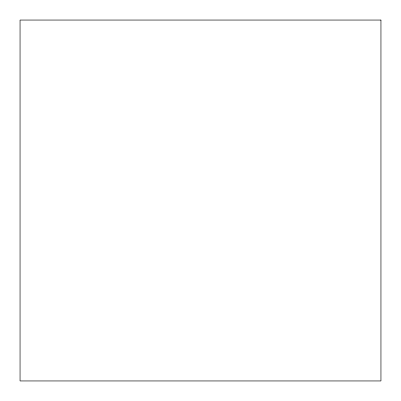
<?xml version="1.0" encoding="UTF-8"?>
<svg xmlns="http://www.w3.org/2000/svg" width="401" height="401" viewBox="0 0 401 401"><rect width="100%" height="100%" fill="white"/><g stroke="black" fill="none" stroke-linecap="round" stroke-linejoin="round"><path stroke-width="0.6" d="M380.95 20.05L20.05 20.05L20.05 380.95L380.95 380.95L380.95 20.05"/></g></svg>
